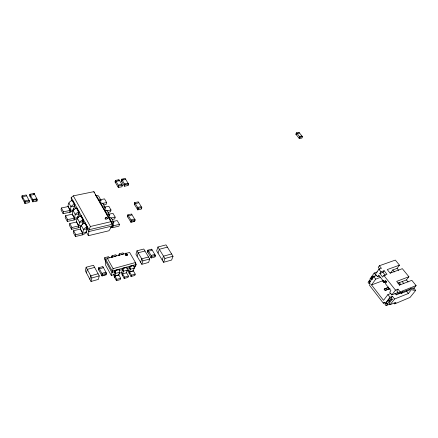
<?xml version="1.0" encoding="UTF-8"?>
<svg xmlns="http://www.w3.org/2000/svg" width="438" height="438" viewBox="0 0 438 438"><rect width="100%" height="100%" fill="white"/><g stroke="black" fill="none" stroke-linecap="round" stroke-linejoin="round"><path stroke-width="0.66" d="M131.039 276.531L128.947 272.792A2.283 0.914 74.5 0 1 128.548 270.602L129.67 266.293L129.949 266.851A2.289 0.914 74.6 0 1 130.354 269.063L129.566 271.878L131.438 275.206L131.039 276.531L134.816 275.453L135.227 274.128L133.36 270.876L129.588 271.96L129.073 273.049M133.355 270.859L134.148 268.001A2.278 0.925 74.6 0 0 133.749 265.795L133.47 265.242M113.393 221.414L117.181 220.528L119.426 224.355L113.015 225.855L113.814 222.137L112.517 221.354L110.863 221.497M73.31 195.863L93.88 191.669L112.451 224.234L111.986 226.063L108.98 230.744L88.388 235.693L89.056 229.742L90.403 226.479L73.31 195.863L71.186 197.565L71.389 200.434M107.677 218.792C107.786 217.232 104.217 217.691 105.213 219.148M22.075 195.775L21.9 197.407L24.971 203.44L29.143 202.597L29.341 200.976L26.247 194.959L22.075 195.775L25.152 201.814L24.971 203.44M22.283 198.157L22.152 196.142L22.437 196.706L26.608 195.89M24.583 202.679L24.895 203.068L25.037 201.803C23.433 200.571 29.516 199.383 29.22 200.965M29.954 194.237L29.757 195.857L32.855 201.847L36.978 201.015L37.186 199.399L34.071 193.432L29.954 194.237L33.058 200.226L32.855 201.847M30.145 196.602L30.025 194.603C29.746 195.72 35.867 194.51 34.148 193.799M32.467 201.097L32.779 201.48L32.664 199.476L36.77 198.83M33.934 194.51L34.071 193.432M116.437 280.703L116.809 279.373L114.953 275.989L115.687 273.153A2.316 0.887 74.6 0 0 115.265 270.914L114.991 270.35L113.951 274.686A2.31 0.881 74.5 0 0 114.367 276.904L116.437 280.703L120.313 279.597L120.696 278.267L118.835 274.916L119.579 272.064A2.31 0.892 74.6 0 0 119.169 269.835L118.89 269.271M121.682 272.524L122.799 268.264L126.648 267.202L126.889 267.695A2.294 0.909 74.6 0 1 127.294 269.912L126.533 272.797L128.394 276.077L127.995 277.402L124.168 278.497L122.087 274.73A2.294 0.898 74.5 0 1 121.682 272.524L119.081 273.235M61.364 207.995L61.052 209.857L63.121 213.7L69.773 212.255L71.586 211.614L73.442 210.092L74.903 204.256L72.949 204.924L71.076 206.462L70.151 210.393L68.021 206.583L61.364 207.995L63.444 211.839L63.121 213.7M72.363 214.149L65.536 215.71L65.207 217.566L67.31 221.464L73.989 219.969L76.595 218.847L77.789 217.511L79.185 211.97L77.225 212.649L75.336 214.198L74.482 218.042L72.363 214.149C72.056 211.072 74.022 208.477 77.033 208.099M129.325 267.815L130.316 269.277L134.11 268.22M67.31 221.464L67.649 219.613L65.536 215.71M69.773 212.255L70.113 210.399L63.444 211.839M81.353 215.868C78.123 216.18 76.551 219.131 76.48 222.022L69.773 223.539L69.428 225.389L71.564 229.342L78.265 227.793L80.882 226.654M71.564 229.342L71.914 227.497L69.773 223.539M73.989 219.969L74.34 218.119L72.221 214.248M68.021 206.583C67.967 203.67 69.582 200.73 72.785 200.445M80.51 229.014L73.633 230.689L73.277 232.529L75.44 236.531L82.163 234.927L84.797 233.777L86.012 232.436L87.496 226.939L85.519 227.645L83.598 229.211L82.683 233.016L80.51 229.014C80.258 225.92 82.295 223.385 85.29 222.958M75.44 236.531L75.807 234.697L73.633 230.689M78.265 227.793L78.632 225.953L76.48 222.022M82.163 234.927L82.547 233.098L80.368 229.118M111.257 275.425L113.097 268.664L107.337 258.338L105.793 259.493L105.443 260.862L105.58 265.149L111.257 275.425L113.864 274.692M100.379 203.259L100.992 200.352L100.756 199.717L99.678 199.274L97.909 199.399M82.218 224.727L83.532 219.799L81.561 220.489L79.656 222.044L78.731 225.909L71.914 227.497M104.715 210.738L105.355 207.847L105.125 207.218L104.047 206.785L102.273 206.928M86.138 267.246L85.339 270.783L91.016 281.464L98.375 279.406L99.256 275.907L93.497 265.28L86.138 267.246L91.86 277.955L91.016 281.464M86.467 272.907L87.272 269.37L94.641 267.388M108.898 217.943L109.555 214.823L108.252 214.018L106.604 214.149L104.386 210.322L106.029 210.202L107.107 210.623L109.555 215.063L107.584 215.644M100.724 199.651L104.479 198.857L106.631 202.531L106.204 204.349L103.702 204.891M89.872 279.313L90.704 275.798L98.096 273.766M115.413 180.418L115.041 181.967L118.38 187.486L121.967 186.752L122.35 185.214L118.994 179.711L115.413 180.418L118.764 185.942L118.38 187.486M115.457 182.651L115.183 181.967L115.473 180.763C115.583 181.803 120.461 180.834 119.054 180.056L117.86 180.292M105.032 207.059L108.799 206.232L110.984 209.955L110.54 211.768L108.033 212.331M117.964 186.791L118.32 187.141L118.616 185.942C117.077 184.825 122.394 183.785 122.202 185.208M98.758 267.706L98.38 269.228L102.049 275.967L106.144 274.829L106.538 273.317L102.848 266.6L98.758 267.706L102.437 274.456L102.049 275.967M98.835 270.065L98.539 269.271L98.829 268.083C98.632 269.425 104.77 267.749 102.919 266.977M121.594 179.197L121.211 180.741L124.567 186.221L128.11 185.493L128.509 183.96L125.137 178.496L121.594 179.197L124.961 184.683L124.567 186.221M123.428 179.186L121.654 179.536L121.359 180.741L121.627 181.42M122.328 275.223L123.45 270.985A2.3 0.903 74.6 0 0 123.04 268.762L122.799 268.264M109.204 257.719L108.608 256.657L104.753 257.67L104.414 259.028L111.876 272.463L115.095 271.571M108.558 214.33L112.966 213.333L115.178 217.111L114.718 218.912L112.205 219.493M110.381 227.683L112.643 227.656L113.103 225.855L112.232 227.727M124.146 185.531L124.507 185.876L124.814 184.683C123.275 183.577 128.542 182.542 128.361 183.96L128.049 185.154M101.589 275.124L101.977 275.59L103.149 275.267M101.977 275.59L102.278 274.412C100.565 273.164 106.653 271.522 106.379 273.274M119.426 224.355L118.955 226.15L112.643 227.656M111.695 257.101L112.051 255.754L115.856 254.752L116.453 255.803M127.863 214.85L127.447 216.372L130.984 222.296L134.663 221.42L135.096 219.903L131.537 214.001L127.863 214.85L131.411 220.774L130.984 222.296M127.885 217.111L127.6 216.388L127.923 215.2C127.803 216.317 133.36 215.025 131.603 214.352M118.89 255.201L119.262 253.859L123.018 252.868L123.615 253.914M134.712 202.63L134.291 204.157L137.795 209.89L141.381 209.074L141.819 207.557L138.293 201.841L134.712 202.63L138.227 208.373L137.795 209.89M134.723 204.869L134.444 204.163L134.773 202.98C134.663 204.048 140.094 202.838 138.353 202.186M114.603 277.407L114.975 276.071L118.857 274.976M130.54 221.551L130.924 221.94L131.252 220.757C129.653 219.613 135.139 218.354 134.937 219.887L134.603 221.064L132.763 221.502M137.357 209.172L137.735 209.545L138.069 208.362C136.497 207.24 141.846 206.068 141.66 207.546L141.315 208.723M124.168 278.497L124.556 277.166L121.715 272.305M129.188 273.29L129.588 271.96M136.995 250.815L135.944 254.281L141.819 264.311L148.602 262.428L149.73 258.995L143.79 249.019L136.995 250.815L142.908 260.867L141.819 264.311M137.11 256.274L138.173 252.808L144.967 251.001M133.804 268.658L135.703 265.855L136.114 264.508L135.468 262.526L129.621 252.452L107.337 258.338M140.636 262.291L141.72 258.842L148.531 256.986M147.924 250.164L147.442 251.658L151.214 257.977L154.948 256.953L155.446 255.469L151.652 249.167L147.924 250.164L151.707 256.487L151.214 257.977M147.913 252.441L147.611 251.686L147.984 250.525C147.874 251.757 153.541 250.24 151.718 249.529M150.743 257.183L151.154 257.61L151.532 256.454C149.873 255.288 155.485 253.805 155.271 255.436L154.888 256.591M157.943 247.021L156.656 250.87L163.582 262.302L171.625 260.041L173.01 256.241L165.997 244.88L157.943 247.021L164.929 258.491L163.582 262.302M158.03 253.137L159.328 249.299L167.387 247.136M162.186 259.997L163.516 256.175L171.597 253.952M68.158 206.501L70.261 210.3L73.551 209.824M122.213 274.987L122.695 273.777L126.533 272.797M107.261 258.321L107.326 258.163A2.294 0.865 75 0 1 107.994 258.097M111.132 257.303L111.197 257.139A2.283 0.876 75 0 1 112.144 257.347M114.597 256.389L114.663 256.225A2.278 0.881 75 0 1 115.616 256.427M118.419 255.376L118.49 255.217A2.272 0.892 75 0 1 119.448 255.414L119.585 255.617M121.841 254.473L121.906 254.314A2.261 0.898 75.1 0 1 122.87 254.511M114.488 277.166L114.975 276.071M106.593 215.036L107.025 214.083L104.802 210.256M296.477 132.829L295.836 134.198L299.384 138.545L301.875 138.069L302.532 136.705L298.968 132.369L296.477 132.829L300.041 137.182L302.532 136.705M296.274 134.74L296.017 134.181L296.515 133.119C296.74 133.886 300.364 133.207 299.006 132.654M298.94 137.997L299.346 138.255L299.855 137.193C298.678 136.251 302.302 135.561 302.346 136.722M299.384 138.545L300.041 137.182M372.459 279.236L371.331 277.796L372.18 276.602L374.047 275.924L374.72 276.783M370.033 278.858L374.172 273.044L377.304 271.916M390.433 273.175L392.837 269.928L397.069 268.385L399.467 265.16L395.339 260.09L379.368 265.746L378.208 267.383L379.439 268.932M370.356 281.842L369.431 280.539L368.051 282.384L369.048 283.671L369.979 283.326M369.36 280.555L371.331 277.796M374.172 273.044L376.198 275.617L373.707 276.526L369.174 282.86L370.176 284.147L369.426 285.187L383.37 303.211L384.553 302.74M379.368 265.746L381.432 268.335L378.925 269.233L375.432 274.117L377.479 276.717L379.341 276.033M369.798 282.63L369.984 282.368L368.982 281.081M390.981 293.405L387.882 294.621L383.513 300.342L371.555 284.919L375.738 279.121L380.704 277.292M377.479 276.717L378.646 275.102L384.082 281.995L385.933 281.305M379.817 273.476L380.994 271.845L384.126 270.711L386.989 274.308L383.858 275.458L382.67 277.084L379.817 273.476L382.943 272.343L384.126 270.711M386.743 281.661L384.909 282.351L383.606 282.225L382.834 281.245L383.425 280.451M383.606 282.225L384.197 281.426M384.082 281.995L385.276 280.38L386.584 282.039L385.385 283.649L390.91 290.651L389.694 292.245L391.802 294.933L398.022 292.485L396.182 294.851L394.923 293.257M384.909 282.351L385.889 281.026M388.178 287.361L384.077 289.206L385.095 290.504L389.541 288.795M385.095 290.504L389.831 288.407M388.599 287.01L388.002 287.799L388.78 288.79L390.083 288.905M383.37 303.211L384.153 302.187L385.188 303.523L385.812 303.271M385.188 303.523L389.979 297.298L392.47 296.312L394.583 298.995L408.336 293.509L412.722 288.007L398.903 293.46L396.762 290.766L398.005 289.157L400.151 291.856L416.1 285.587L411.819 280.331L399.598 285.034L396.68 281.382L408.9 276.745L402.33 268.675L390.105 273.164L387.241 269.584L399.467 265.16M391.802 294.933L395.498 290.131L398.005 289.157M399.253 285.373L400.261 284.059L398.958 282.433M386.053 305.631C389.168 304.383 386.168 300.577 385.018 304.295L386.053 305.631L390.055 304.021M386.404 302.505L388.654 299.778L389.71 301.152L387.444 303.841M388.495 299.789L389.398 298.617L391.26 297.884L392.47 296.312M389.541 301.13L390.444 299.964L392.311 299.22L391.26 297.884M397.907 283.189L406.42 279.937L408.9 276.745M392.311 299.22L389.103 303.348L390.143 304.684L395.974 302.335L394.769 303.863L394.08 302.981M390.143 304.684L394.583 298.995M398.903 293.46L400.151 291.856M400.836 292.475L401.498 293.307L402.746 291.719M410.663 288.598L409.41 290.175L401.498 293.307M416.1 285.587L412.519 290.071L415.7 290.394L410.039 297.429L394.769 303.863M382.834 281.245L383.622 280.725M372.043 279.575L370.953 278.322M396.182 294.851L401.208 292.869M399.04 284.53L400.261 284.059M384.712 288.965L387.887 287.75M371.555 284.919L383.069 280.627M111.356 226.315L112.993 225.816M111.619 223.041L113.814 222.378L111.57 218.277L110.266 217.483L108.487 217.648M75.807 234.697L86.012 232.436M103.39 208.417L105.355 207.847L102.935 203.451L101.851 203.013L100.083 203.15M67.649 219.613L77.789 217.511M116.809 279.373L120.696 278.267M124.556 277.166L128.394 276.077M131.438 275.206L135.227 274.128M99.037 200.905L100.992 200.352L98.599 196.005L97.515 195.556L95.752 195.676M126.905 271.045L128.86 270.498M118.835 274.861L114.953 275.956L113.984 274.467M133.349 270.783L129.566 271.845L128.586 270.383M164.929 258.491L173.01 256.241M119.547 272.283L115.648 273.372L114.674 271.883M127.255 270.131L123.417 271.204L122.432 269.731L122.914 268.505L126.763 267.437M118.928 269.337L115.024 270.416L114.663 271.784L115.145 270.657L119.043 269.578M133.508 265.302L129.708 266.353L129.303 267.7L129.823 266.594L133.623 265.543M102.437 274.456L106.538 273.317M91.86 277.955L99.256 275.907M118.961 270.498L122.821 269.425M126.686 268.352L129.265 267.64M133.771 266.386L135.703 265.855M104.315 274.938L106.073 274.451M113.097 268.664L135.468 262.526M142.908 260.867L149.73 258.995M151.707 256.487L155.446 255.469M131.411 220.774L135.096 219.903M111.986 226.063L88.651 231.593L87.025 228.652M90.403 226.479L111.252 221.623M110.765 218.124L115.178 217.111M138.227 208.373L141.819 207.557M106.582 210.935L110.984 209.955M102.246 203.478L106.631 202.531M118.764 185.942L122.35 185.214M124.961 184.683L128.509 183.96M25.152 201.814L29.341 200.976M33.058 200.226L37.186 199.399M35.724 200.883L36.902 200.648M86.823 228.926L83.483 229.479L81.287 225.493M81.43 225.422L78.78 225.849L76.623 221.924M82.87 221.792L79.541 222.318L77.373 218.381M78.539 213.974L75.221 214.472L73.086 210.59M74.274 206.265L70.967 206.736L68.859 202.909M413.598 287.799L415.7 290.394M397.069 268.385L398.69 270.388M406.42 279.937L408.079 281.979M392.837 269.928L394.463 271.943M402.194 281.552L403.852 283.61M406.229 290.881L408.336 293.509M382.943 272.343L385.391 275.42M378.925 269.233L380.994 271.845M383.858 275.458L395.498 290.131M384.372 288.817L385.391 290.115M373.707 276.526L375.738 279.121M387.882 294.621L389.979 297.298M372.18 276.602L373.187 277.895M389.398 298.617L390.444 299.964M388.095 300.309L389.141 301.651M386.009 303.014L387.044 304.35M125.197 178.835C126.609 179.607 121.769 180.571 121.654 179.536M96.294 195.594L98.451 199.312M100.63 203.062L102.821 206.84M109.035 217.549L111.285 221.431M135.462 263.38L136.114 264.508L112.243 271.106L104.753 257.67M95.26 194.587L97.729 198.841M98.304 199.832L98.977 200.998M99.656 202.164L102.087 206.358M102.695 207.409L104.047 209.736M107.578 215.83L112.451 224.234L89.056 229.742L71.186 197.565M119.262 253.859L119.859 254.905M112.051 255.754L112.944 257.336M72.653 200.473L74.772 204.283L74.416 206.167L74.323 204.409L72.204 200.593M76.902 208.127L79.054 211.997L78.687 213.875L78.605 212.129L76.458 208.258M81.216 215.901L83.401 219.827L83.017 221.694L82.946 219.958L80.767 216.027M85.158 222.991L87.365 226.972L86.97 228.828L86.91 227.103L84.704 223.123M74.318 205.723L75.949 208.663M78.555 213.366L80.181 216.306M83.116 221.601L84.091 223.364M73.431 208.587L74.082 209.764M77.657 216.246L78.309 217.423M86.111 231.571L88.388 235.693M36.584 200.265L36.978 201.015M93.88 191.669L94.247 192.84M70.113 210.399L70.222 212.129M74.34 218.119L74.438 219.838M78.632 225.953L78.714 227.656M82.547 233.098L82.612 234.79M125.728 255.168A0.854 0.646 14.3 0 1 126.128 254.341A0.854 0.646 14.3 0 1 127.25 254.768A0.854 0.646 14.3 0 1 126.85 255.595M126.21 255.557A0.854 0.646 14.3 0 1 125.848 255.327M125.684 253.317A2.256 0.903 75.1 0 1 126.653 253.509M107.781 218.223C104.841 221.721 104.145 215.129 107.781 218.223M125.925 255.064A0.854 0.646 14.4 0 0 127.359 255.004A0.854 0.646 14.4 0 0 126.412 254.045A0.854 0.646 14.4 0 0 125.925 255.064"/></g></svg>
